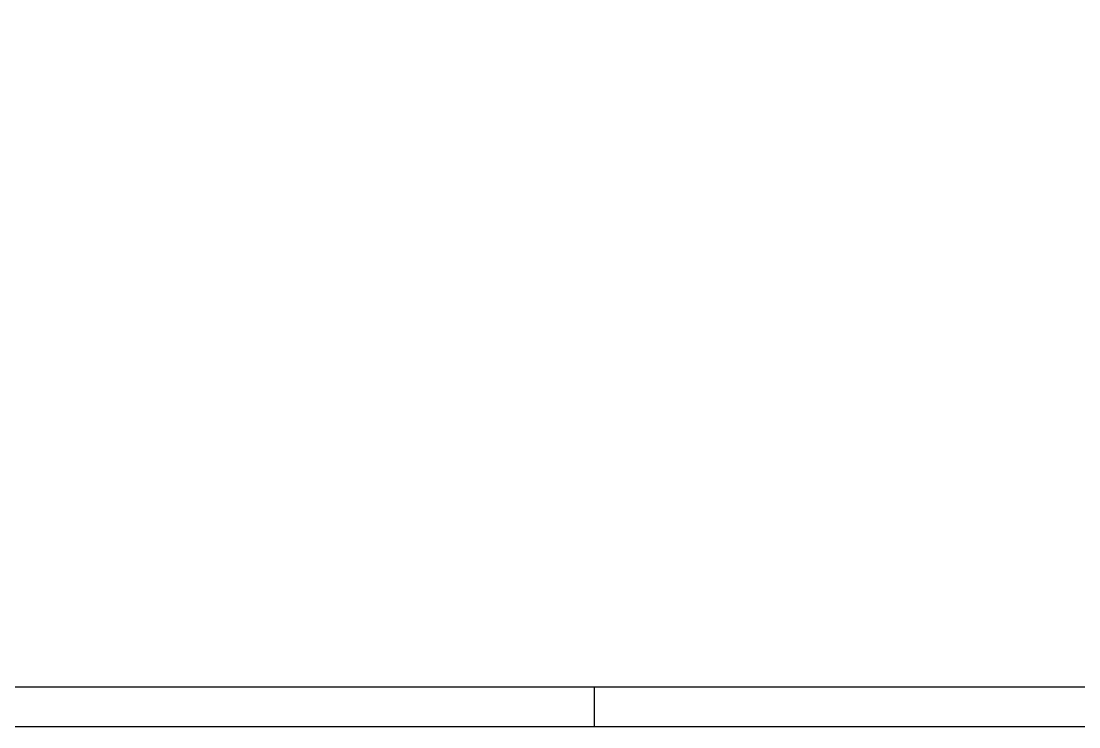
# Model space of a CAD drawing. Header units: millimetres. Extents: x -2368 to 4502, y -2283 to 2217.
# Drawn here: x 1002 to 2340, y -2283 to -1390 of the extents above; entities that cross this region are included whole.
import ezdxf

# ---------------------------------------------------------------- set-up
doc = ezdxf.new("R2010")
doc.units = ezdxf.units.MM
doc.header["$LTSCALE"] = 50
doc.layers.add('F-COTAS', color=106, linetype='Continuous')
doc.layers.add('F-MARGEM', color=1, linetype='Continuous')

# ---------------------------------------------------------------- blocks, each defined once
blk = doc.blocks.new('A0-1L_900')
at = {"layer": 'F-MARGEM', "color": 2}
blk.add_line((81.9, 1), (81.9, 0), dxfattribs=at)
blk.add_lwpolyline([(0, 0), (0, 90), (137.4, 90), (137.4, 0)], close=True, dxfattribs=at)
at = {"layer": 'F-MARGEM', "color": 7}
blk.add_lwpolyline([(2.5, 89), (136.4, 89), (136.4, 1), (2.5, 1)], close=True, dxfattribs=at)

msp = doc.modelspace()

# ---------------------------------------------------------------- hatches: boundary and pattern name
at = {"layer": 'F-COTAS'}
h = msp.add_hatch(dxfattribs=at)
h.set_pattern_fill('ANSI32', color=256)
h.paths.add_polyline_path([(1003.274, -1439.6), (1208.988, -1439.6), (1208.988, -1416.743), (1003.274, -1416.743)], flags=9)
h = msp.add_hatch(dxfattribs=at)
h.set_pattern_fill('ANSI32', color=256)
h.paths.add_polyline_path([(1432.273, -2206.286), (2271.251, -2206.286), (2271.251, -1409.858), (1432.273, -1409.858)], flags=9)
h = msp.add_hatch(dxfattribs=at)
h.set_pattern_fill('ANSI32', color=256)
h.paths.add_polyline_path([(1003.274, -1498.626), (1208.512, -1498.626), (1208.512, -1475.769), (1003.274, -1475.769)], flags=9)
h = msp.add_hatch(dxfattribs=at)
h.set_pattern_fill('ANSI32', color=256)
h.paths.add_polyline_path([(1003.274, -1558.682), (1213.274, -1558.682), (1213.274, -1535.824), (1003.274, -1535.824)], flags=9)
h = msp.add_hatch(dxfattribs=at)
h.set_pattern_fill('ANSI32', color=256)
h.paths.add_polyline_path([(1004.767, -1627.897), (1238.339, -1627.897), (1238.339, -1589.087), (1004.767, -1589.087)], flags=9)
h = msp.add_hatch(dxfattribs=at)
h.set_pattern_fill('ANSI32', color=256)
h.paths.add_polyline_path([(1033.047, -1813.525), (1214.755, -1813.525), (1214.755, -1795.15), (1033.047, -1795.15)], flags=9)
h = msp.add_hatch(dxfattribs=at)
h.set_pattern_fill('ANSI32', color=256)
h.paths.add_polyline_path([(1028.258, -1858.192), (1234.758, -1861.589), (1244.949, -1833.589), (1038.449, -1830.192)], flags=9)
h = msp.add_hatch(dxfattribs=at)
h.set_pattern_fill('ANSI32', color=256)
h.paths.add_polyline_path([(1243.665, -1859.437), (1295.727, -1862.781), (1305.759, -1835.219), (1253.697, -1831.875)], flags=9)
h = msp.add_hatch(dxfattribs=at)
h.set_pattern_fill('ANSI32', color=256)
h.paths.add_polyline_path([(1033.047, -1903.525), (1187.922, -1903.525), (1187.922, -1885.15), (1033.047, -1885.15)], flags=9)
h = msp.add_hatch(dxfattribs=at)
h.set_pattern_fill('ANSI32', color=256)
h.paths.add_polyline_path([(1028.258, -1949.4), (1240.591, -1952.797), (1250.782, -1924.797), (1038.449, -1921.4)], flags=9)
h = msp.add_hatch(dxfattribs=at)
h.set_pattern_fill('ANSI32', color=256)
h.paths.add_polyline_path([(1268.955, -1950.506), (1289.08, -1953.691), (1298.634, -1927.441), (1278.509, -1924.256)], flags=9)
h = msp.add_hatch(dxfattribs=at)
h.set_pattern_fill('ANSI32', color=256)
h.paths.add_polyline_path([(1031.297, -1993.525), (1208.338, -1993.525), (1208.338, -1975.15), (1031.297, -1975.15)], flags=9)
h = msp.add_hatch(dxfattribs=at)
h.set_pattern_fill('ANSI32', color=256)
h.paths.add_polyline_path([(1034.041, -2025.397), (1221, -2028.051), (1228.962, -2006.176), (1042.003, -2003.522)], flags=9)
h = msp.add_hatch(dxfattribs=at)
h.set_pattern_fill('ANSI32', color=256)
h.paths.add_polyline_path([(1058.853, -2048.83), (1180.77, -2052.227), (1190.961, -2024.227), (1069.045, -2020.83)], flags=9)
h = msp.add_hatch(dxfattribs=at)
h.set_pattern_fill('ANSI32', color=256)
h.paths.add_polyline_path([(1243.41, -2037.688), (1293.722, -2041.032), (1303.754, -2013.469), (1253.442, -2010.125)], flags=9)
h = msp.add_hatch(dxfattribs=at)
h.set_pattern_fill('ANSI32', color=256)
h.paths.add_polyline_path([(1046.797, -2069.631), (1192.339, -2072.285), (1200.301, -2050.41), (1054.759, -2047.756)], flags=9)
h = msp.add_hatch(dxfattribs=at)
h.set_pattern_fill('ANSI32', color=256)
h.paths.add_polyline_path([(1225.763, -2084.772), (1296.201, -2088.116), (1306.233, -2060.553), (1235.795, -2057.209)], flags=9)
h = msp.add_hatch(dxfattribs=at)
h.set_pattern_fill('ANSI32', color=256)
h.paths.add_polyline_path([(1044.465, -2092.689), (1180.965, -2096.086), (1191.157, -2068.086), (1054.657, -2064.689)], flags=9)

# ---------------------------------------------------------------- block references
at = {"layer": 'F-MARGEM', "linetype": 'Continuous', "xscale": 50, "yscale": 50, "zscale": 50}
msp.add_blockref('A0-1L_900', (-2368.283, -2282.993), dxfattribs=at)

doc.saveas('drawing.dxf')
